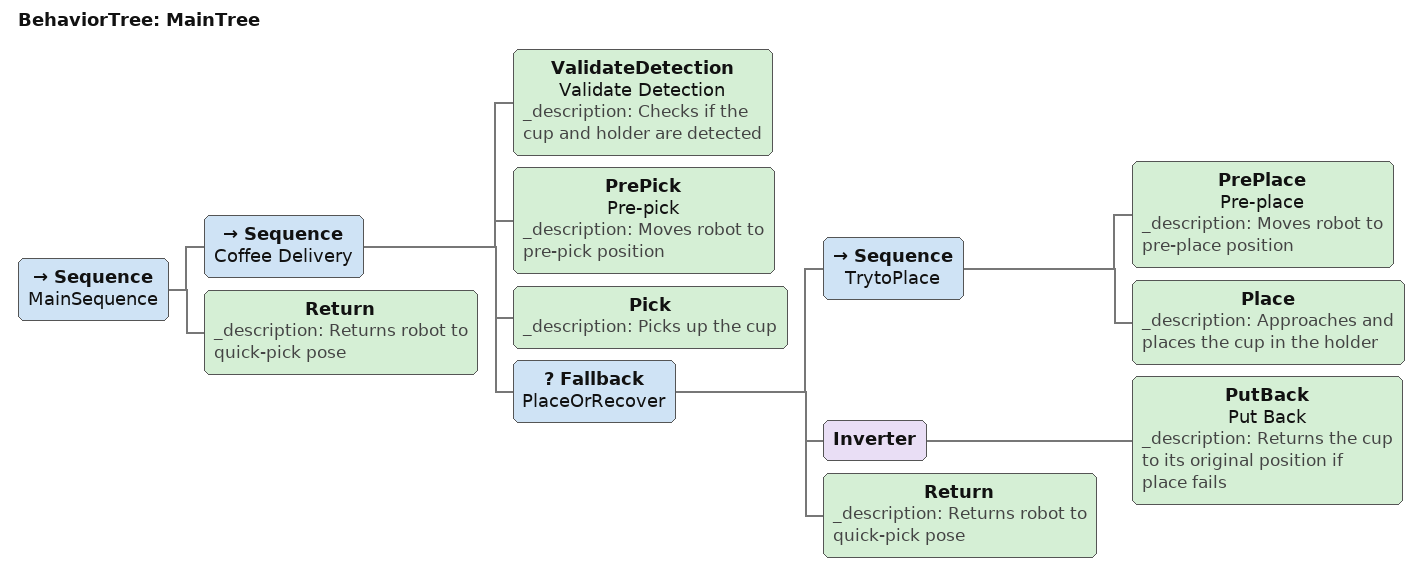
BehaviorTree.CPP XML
<?xml version="1.0" encoding="UTF-8"?>
<root BTCPP_format="4">
  <BehaviorTree ID="MainTree">
    <Sequence name="MainSequence">
      <Sequence name="Coffee Delivery">
        <ValidateDetection name="Validate Detection"
                           _description="Checks if the cup and holder are detected"/>
        <PrePick name="Pre-pick"
                 _description="Moves robot to pre-pick position"/>
        <Pick _description="Picks up the cup"/>
        <Fallback name="PlaceOrRecover">
          <Sequence name="TrytoPlace">
            <PrePlace name="Pre-place"
                      _description="Moves robot to pre-place position"/>
            <Place _description="Approaches and places the cup in the holder"/>
          </Sequence>
          <Inverter>
            <PutBack name="Put Back" _description="Returns the cup to its original position if place fails"/>
          </Inverter>
          <Return _description="Returns robot to quick-pick pose"/>
        </Fallback>
      </Sequence>
      <Return _description="Returns robot to quick-pick pose"/>
    </Sequence>
  </BehaviorTree>

</root>
